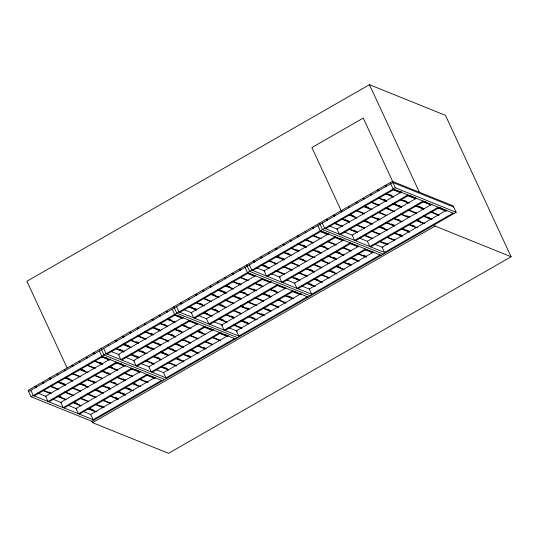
<?xml version="1.0" encoding="UTF-8"?>
<svg xmlns="http://www.w3.org/2000/svg" width="538" height="538" viewBox="0 0 538 538"><rect width="100%" height="100%" fill="white"/><g stroke="black" fill="none" stroke-linecap="round" stroke-linejoin="round"><path stroke-width="0.81" d="M91.837 421.14L92.543 422.66L168.555 453.319L511.1 256.747L445.457 115.34L369.445 84.681L26.9 281.253L67.129 367.925M36.51 387.051L34.97 386.425L28.117 390.359L31.096 396.782L91.911 421.308L456.15 212.281L453.171 205.859L392.357 181.333L385.504 185.267L386.055 186.444M51.191 378.624L49.651 377.999L42.798 381.933L43.349 383.11M58.521 374.414L56.981 373.796L50.135 377.723L50.68 378.9M73.181 366.001L71.641 365.383L64.795 369.31L65.34 370.487M95.172 353.379L93.632 352.76L86.786 356.694L87.331 357.871M116.712 341.025L115.172 340.399L108.32 344.333L108.864 345.51M124.043 336.815L122.503 336.196L115.65 340.124L116.195 341.307M131.373 332.612L129.833 331.986L122.98 335.92L123.525 337.097M138.703 328.402L137.163 327.783L130.31 331.711L130.855 332.894M153.364 319.989L151.824 319.37L144.971 323.298L145.516 324.481M160.694 315.786L159.154 315.16L152.301 319.095L152.846 320.271M182.2 303.439L180.667 302.82L166.962 310.682L167.506 311.858M196.888 295.012L195.348 294.394L188.495 298.321L189.046 299.498M211.548 286.599L210.008 285.981L203.156 289.908L203.707 291.085M218.879 282.389L217.339 281.771L210.486 285.705L211.037 286.882M233.539 273.976L231.999 273.358L225.146 277.292L225.698 278.469M240.869 269.773L239.329 269.148L232.477 273.082L233.028 274.259M255.052 261.636L253.512 261.011L239.807 268.879L240.358 270.056M262.403 257.413L260.863 256.794L254.017 260.722L254.561 261.905M277.063 249L275.523 248.381L268.677 252.309L269.222 253.492M284.394 244.797L282.853 244.171L276.007 248.105L276.552 249.282M299.054 236.384L297.521 235.758L290.668 239.692L291.213 240.869M313.721 227.971L312.181 227.345L305.328 231.279L305.873 232.456M335.255 215.61L333.715 214.992L326.862 218.919L327.407 220.096M342.585 211.4L341.045 210.782L334.192 214.716L334.737 215.893M357.245 202.987L355.705 202.369L348.853 206.303L349.397 207.48M379.236 190.371L377.696 189.746L370.843 193.68L371.395 194.857M386.566 186.161L385.026 185.543L378.174 189.47L378.725 190.654M28.662 391.536L392.901 182.516L453.716 207.043M31.096 396.782L395.336 187.755L456.15 212.281M34.23 395.921L102.738 356.607M107.075 354.118L175.59 314.804M179.927 312.316L248.435 273.001M252.773 270.513L321.28 231.199M325.625 228.704L394.132 189.389M110.418 359.007L45.555 396.23L47.99 401.476L116.497 362.161M183.27 317.198L118.4 354.421L120.835 359.666L189.349 320.352M255.389 275.812L191.252 312.618L193.687 317.864L262.194 278.549M328.967 233.593L264.097 270.816L266.532 276.061L335.039 236.747M401.812 191.79L336.949 229.013L339.384 234.252L407.891 194.938M48.951 401.859L117.459 362.545M121.803 360.056L190.311 320.742M194.648 318.254L263.156 278.94M267.494 276.445L336.008 237.13M340.346 234.642L408.853 195.328M124.897 365.558L60.76 402.363L63.195 407.602L131.702 368.288M197.742 323.748L133.606 360.554L136.04 365.8L204.548 326.485M271.32 281.529L206.457 318.752L208.885 323.997L277.4 284.683M344.165 239.726L279.303 276.949L281.737 282.188L350.245 242.873M416.284 198.34L352.148 235.14L354.582 240.385L423.09 201.071M64.157 407.992L132.664 368.678M137.002 366.19L205.509 326.875M209.854 324.38L278.361 285.066M282.699 282.578L351.206 243.263M355.544 240.775L424.058 201.461M140.095 371.684L75.959 408.49L78.393 413.735L146.908 374.421M213.673 329.464L148.811 366.687L151.245 371.933L219.753 332.618M285.792 288.079L221.656 324.885L224.09 330.13L292.598 290.809M358.644 246.276L294.508 283.075L296.942 288.321L365.45 249.007M432.216 204.05L367.353 241.273L369.788 246.518L438.295 207.204M79.362 414.125L147.869 374.811M152.207 372.323L220.714 333.009M225.052 330.514L293.566 291.199M297.904 288.711L366.412 249.397M370.749 246.908L439.257 207.594M155.549 377.205L90.687 414.428L93.114 419.674L161.629 380.359M228.394 335.403L163.532 372.626L165.966 377.871L234.474 338.557M301.246 293.6L236.377 330.823L238.811 336.062L307.319 296.747M373.365 252.208L309.229 289.014L311.663 294.259L380.171 254.945M446.937 209.988L382.074 247.211L384.509 252.456L453.016 213.142M92.543 422.66L435.087 226.088L511.1 256.747M398.88 191.131L401.193 192.059M409.66 195.476L411.967 196.41M413.507 197.029L415.82 197.964M424.287 201.373L426.594 202.308M438.914 207.271L442.761 208.825M453.978 213.532L393.17 188.999L390.736 183.761M393.749 189.551L401.449 192.658M408.376 195.449L416.076 198.556M423.002 201.346L431.469 204.763M438.396 207.554L446.096 210.661M392.498 189.517L400.971 192.927M407.125 195.415L415.592 198.831M422.525 201.622L430.992 205.039M437.919 207.829L446.385 211.246L445.841 210.069M389.243 194.406L391.55 195.334M403.87 200.304L406.177 201.239M418.497 206.202L422.343 207.755M385.652 193.445L393.345 196.552M400.279 199.342L409.512 203.068M416.439 205.866L424.139 208.966M431.066 211.764L438.766 214.87M385.941 194.03L393.641 197.137M400.568 199.928L408.261 203.034M415.195 205.832L423.662 209.242M430.588 212.039L439.055 215.456M383.453 199.235L385.759 200.163M394.226 203.579L396.54 204.514M398.08 205.133L401.926 206.686M427.327 216.928L429.64 217.863M378.322 197.654L386.788 201.071M392.948 203.552L401.415 206.969M408.342 209.759L416.809 213.176M423.736 215.973L432.202 219.383M378.611 198.24L386.311 201.34M393.238 204.137L401.704 207.554M407.865 210.035L416.331 213.451M423.258 216.242L430.958 219.349M386.896 207.789L389.209 208.717M406.91 215.859L409.223 216.787M417.69 220.203L419.996 221.138M371.758 202.167L379.458 205.274M386.385 208.071L394.085 211.172M401.012 213.969L409.479 217.386M416.405 220.176L424.872 223.593M371.281 202.443L378.207 205.24M385.134 208.031L394.374 211.757M400.534 214.245L409.001 217.655M415.928 220.452L423.621 223.559M365.712 206.404L368.792 207.648M397.273 219.134L399.579 220.062M411.9 225.032L414.206 225.967M364.428 206.377L372.128 209.484M379.055 212.275L386.755 215.382M393.681 218.172L402.148 221.589M409.075 224.386L417.542 227.796M363.177 206.343L370.877 209.443M377.804 212.241L386.271 215.657M393.197 218.448L401.671 221.864M408.598 224.655L416.291 227.762M376.856 218.065L379.162 218.993M391.482 223.963L393.789 224.891M402.256 228.307L404.569 229.242M406.109 229.861L408.416 230.789M357.097 210.58L364.798 213.687M371.724 216.484L380.191 219.894M386.351 222.382L394.818 225.799M401.745 228.589L409.445 231.696M355.847 210.546L364.313 213.963M370.474 216.444L378.94 219.86M385.867 222.658L394.341 226.074M401.267 228.865L409.734 232.281L409.189 231.105M351.052 214.817L353.358 215.751M365.679 220.714L367.985 221.649M380.299 226.612L384.152 228.166M399.546 234.38L401.086 234.998M349.767 214.79L356.694 217.581M363.621 220.378L372.861 224.104M379.788 226.895L387.488 230.002M394.415 232.799L402.115 235.9M349.29 215.066L356.983 218.172M363.917 220.963L371.61 224.07M378.537 226.861L387.01 230.277M393.937 233.075L402.404 236.485M345.261 219.645L349.108 221.199M341.67 218.684L349.364 221.791M356.29 224.588L364.764 227.998M371.691 230.795L380.158 234.212M387.084 237.002L394.784 240.109M341.96 219.269L349.653 222.376M356.586 225.173L364.28 228.273M371.207 231.071L379.68 234.487M387.373 237.588L394.3 240.385M353.305 230.076L356.378 231.313M384.865 242.806L387.172 243.734M334.34 222.893L342.807 226.31M348.96 228.791L357.427 232.208M364.36 234.998L372.827 238.415M379.754 241.212L388.221 244.622M334.602 223.492L341.529 226.283M349.229 229.39L357.696 232.806M363.856 235.288L372.323 238.704M379.25 241.501L386.95 244.602M329.155 225.866L337.622 229.282M344.549 232.08L353.015 235.489M359.176 237.978L367.642 241.394M374.569 244.185L383.036 247.601M385.47 252.847L324.656 228.32L322.228 223.075M383.305 254.091L322.491 229.565L319.511 223.142M323.728 232.006L327.575 233.553M339.888 238.522L342.202 239.457M381.133 255.335L320.318 230.809L317.884 225.563M320.13 231.044L327.83 234.151M334.757 236.942L343.224 240.358M350.157 243.149L358.624 246.565M365.551 249.363L373.244 252.463M320.426 231.629L328.119 234.736M335.046 237.527L342.746 240.634M349.673 243.425L358.14 246.841M365.073 249.639L372.767 252.739M363.352 255.146L365.658 256.081M312.8 235.247L321.267 238.664M327.427 241.152L335.894 244.561M342.827 247.359L351.294 250.775M358.221 253.566L366.687 256.982M313.096 235.839L320.023 238.63M327.716 241.737L336.183 245.153M342.343 247.635L350.81 251.051M357.736 253.842L365.436 256.949M322.921 246.007L325.228 246.935M337.548 251.905L339.855 252.833M353.708 258.422L356.022 259.356M306.243 239.766L313.936 242.873M320.87 245.664L328.563 248.771M335.49 251.562L343.964 254.978M350.89 257.776L359.357 261.192M304.992 239.733L312.692 242.84M319.619 245.631L328.086 249.047M335.786 252.154L343.479 255.254M350.406 258.052L358.106 261.152M302.504 244.931L304.811 245.866M317.131 250.836L319.438 251.764M333.298 257.352L335.604 258.287M347.918 263.25L350.231 264.185M298.913 243.976L306.606 247.076M313.54 249.874L321.233 252.981M328.16 255.772L336.633 259.188M343.56 261.979L351.253 265.086M297.662 243.936L306.129 247.352M312.289 249.84L320.756 253.25M327.682 256.048L336.149 259.464M343.076 262.255L350.776 265.362M296.714 249.76L299.02 250.695M307.487 254.111L309.801 255.039M322.114 260.009L324.427 260.937M336.741 265.906L340.588 267.46M291.583 248.179L298.509 250.977M306.209 254.077L314.676 257.494M320.83 259.982L329.303 263.391M336.23 266.189L343.923 269.289M290.332 248.146L298.798 251.562M305.725 254.353L313.425 257.46M320.352 260.251L328.819 263.667M335.746 266.465L344.219 269.881M287.07 253.035L289.383 253.97M301.697 258.933L304.01 259.867M330.177 270.426L333.257 271.663M283.479 252.08L291.179 255.18M298.106 257.978L306.573 261.394M314.273 264.494L321.966 267.601M328.9 270.392L336.593 273.499M283.768 252.665L291.468 255.765M298.395 258.563L306.095 261.663M313.022 264.461L321.489 267.877M328.415 270.668L336.882 274.084M277.433 256.31L279.74 257.245M281.28 257.863L283.593 258.798M309.76 269.35L312.84 270.594M276.149 256.283L284.615 259.699M290.776 262.181L299.242 265.597M306.169 268.395L314.636 271.804M321.569 274.602L330.036 278.018M276.438 256.868L284.138 259.975M291.065 262.766L299.531 266.182M305.692 268.664L314.158 272.08M321.085 274.878L328.785 277.978M315.517 278.839L317.83 279.767M269.592 260.802L277.285 263.902M284.212 266.7L291.912 269.807M298.839 272.598L307.306 276.014M314.239 278.805L322.706 282.221M269.108 261.078L276.041 263.869M282.968 266.666L292.201 270.392M299.128 273.183L306.828 276.29M313.755 279.081L321.455 282.188M264.286 265.362L266.599 266.29M295.08 277.776L297.386 278.711M309.706 283.674L312.013 284.609M262.262 265.005L269.955 268.112M276.882 270.903L284.582 274.01M291.509 276.808L299.975 280.217M306.909 283.015L315.376 286.431M260.984 264.985L268.684 268.092M275.611 270.883L284.077 274.299M291.011 277.09L299.478 280.506M306.404 283.304L314.105 286.404M256.303 267.675L264.77 271.085M271.703 273.882L280.264 277.332M287.097 280.09L294.797 283.196M301.724 285.987L309.417 289.094M312.625 294.649L251.811 270.123L249.376 264.878M310.453 295.893L249.645 271.367L246.66 264.945M293.983 291.192L296.297 292.127M308.287 297.137L247.473 272.611L245.039 267.366M248.052 273.156L254.985 275.954M262.678 279.061L270.379 282.161M277.305 284.958L285.772 288.375M292.699 291.166L301.172 294.582M247.574 273.432L254.501 276.229M261.434 279.02L270.668 282.746M277.595 285.543L285.295 288.644M292.221 291.441L299.922 294.548M258.939 284.225L261.253 285.153M273.566 290.123L275.88 291.051M288.193 296.021L292.04 297.575M240.721 277.366L248.421 280.473M255.348 283.264L263.048 286.371M269.975 289.162L278.442 292.578M285.369 295.375L293.842 298.785M239.477 277.332L247.171 280.433M254.104 283.23L262.571 286.646M269.498 289.437L277.964 292.854M284.891 295.644L292.591 298.751M238.522 283.149L240.836 284.084M253.149 289.054L255.463 289.982M263.929 293.398L266.236 294.326M267.776 294.952L270.089 295.88M278.556 299.296L280.863 300.231M233.391 281.569L241.091 284.676M248.018 287.474L256.485 290.883M262.645 293.371L271.112 296.788M278.038 299.579L285.739 302.686M232.147 281.535L240.614 284.952M246.767 287.433L255.241 290.85M262.167 293.647L270.634 297.057M277.561 299.854L286.028 303.271L285.483 302.094M227.345 285.806L229.659 286.741M243.512 292.329L245.819 293.257M226.061 285.779L232.994 288.57M239.921 291.367L249.155 295.093M256.088 297.884L263.781 300.991M270.708 303.788L278.408 306.889M225.583 286.055L233.284 289.162M240.21 291.952L247.91 295.059M254.837 297.85L263.304 301.267M270.231 304.064L278.697 307.474M221.555 290.634L225.402 292.188M233.869 295.604L236.182 296.532M237.722 297.158L240.029 298.086M266.969 308.953L269.282 309.881M217.964 289.673L226.431 293.089M232.591 295.57L241.058 298.987M247.984 301.784L256.451 305.201M263.378 307.992L271.078 311.099M218.253 290.258L225.953 293.365M232.88 296.162L240.58 299.262M247.507 302.06L255.974 305.476M262.9 308.267L270.601 311.374M211.918 293.909L215.765 295.463M241.165 305.705L243.479 306.64M246.559 307.884L248.865 308.812M261.179 313.782L263.492 314.71M210.634 293.882L219.101 297.299M225.261 299.78L233.727 303.197M240.654 305.988L249.121 309.404M256.048 312.201L264.514 315.611M210.923 294.468L217.85 297.258M224.776 300.056L234.017 303.782M240.177 306.263L248.643 309.68M255.57 312.477L263.27 315.577M220.748 304.636L223.062 305.571M251.542 317.057L253.849 317.985M204.07 298.402L211.77 301.502M218.697 304.3L226.397 307.4M233.324 310.197L241.791 313.614M248.717 316.405L257.184 319.821M202.826 298.361L210.519 301.468M217.446 304.259L225.913 307.675M232.846 310.473L241.313 313.889M248.24 316.68L255.94 319.787M200.331 303.566L202.644 304.495M214.958 309.464L217.271 310.392M231.125 315.981L233.431 316.916M241.905 320.332L244.212 321.26M245.752 321.885L248.058 322.813M196.74 302.605L204.44 305.712M211.367 308.503L219.834 311.919M225.994 314.4L234.46 317.817M241.387 320.614L249.087 323.715M195.489 302.571L203.963 305.988M210.889 308.778L218.583 311.885M225.516 314.676L233.983 318.092M240.91 320.89L248.61 323.99M190.674 306.855L192.981 307.783M194.521 308.409L196.827 309.337M205.294 312.753L207.607 313.681M219.921 318.651L223.774 320.204M189.41 306.815L196.336 309.606M203.27 312.403L212.503 316.129M219.43 318.92L227.13 322.027M234.057 324.817L241.757 327.924M188.139 306.788L196.605 310.204M203.532 313.002L211.232 316.102M218.932 319.209L226.626 322.316M233.553 325.107L242.026 328.523M183.458 309.478L191.925 312.894M198.852 315.685L206.552 318.792M213.478 321.583L222.719 325.308M228.872 327.797L237.339 331.206M239.773 336.452L178.966 311.926L176.531 306.68M237.608 337.696L176.794 313.17L173.814 306.747M178.798 315.92L181.111 316.855M209.591 328.341L211.898 329.276M220.365 332.686L222.678 333.621M224.218 334.239L226.525 335.174M235.436 338.94L174.628 314.414L172.194 309.175M175.206 314.965L182.907 318.066M189.833 320.863L197.533 323.963M204.46 326.761L212.927 330.177M219.854 332.968L227.554 336.075M173.956 314.925L182.422 318.341M188.582 320.83L197.049 324.239M203.976 327.037L212.449 330.453M219.376 333.244L227.843 336.66L227.298 335.483M169.161 319.195L171.467 320.13M183.788 325.1L186.094 326.028M198.408 330.998L202.261 332.551M167.876 319.168L174.803 321.966M181.73 324.757L190.97 328.483M197.897 331.28L205.597 334.38M212.523 337.178L220.224 340.278M167.399 319.444L175.092 322.551M182.026 325.342L189.719 328.449M196.646 331.24L205.119 334.656M212.046 337.454L220.513 340.87M163.37 324.024L165.677 324.959M177.997 329.922L181.844 331.475M159.779 323.069L167.473 326.169M174.399 328.967L182.873 332.383M190.566 335.483L198.266 338.59M205.193 341.381L212.893 344.488M160.068 323.654L167.762 326.754M174.695 329.552L182.389 332.652M189.315 335.45L197.782 338.866M204.716 341.657L212.409 344.764M153.727 327.299L156.04 328.234M157.58 328.853L159.887 329.787M171.434 334.441L172.974 335.06M202.994 347.171L205.301 348.099M152.449 327.272L160.916 330.688M167.069 333.17L175.536 336.586M182.469 339.384L190.936 342.793M197.863 345.591L206.33 349.007M152.738 327.857L160.432 330.964M167.365 333.755L175.832 337.171M181.985 339.653L190.452 343.069M197.385 345.867L205.079 348.967M151.017 333.372L152.557 333.99M177.19 343.923L179.497 344.858M191.817 349.828L194.124 350.756M145.885 331.791L153.586 334.892M160.512 337.689L168.206 340.796M175.139 343.587L183.606 347.003M190.533 349.794L198.999 353.21M144.635 331.758L152.335 334.858M159.261 337.656L168.502 341.381M175.428 344.172L183.122 347.279M190.055 350.07L197.749 353.177M156.773 342.854L159.08 343.789M171.4 348.752L173.707 349.687M187.56 355.275L189.874 356.203M138.555 335.994L146.255 339.101M153.182 341.892L160.875 344.999M167.809 347.797L176.276 351.206M183.202 354.004L190.903 357.111M137.304 335.961L145.004 339.068M151.931 341.859L160.398 345.275M167.325 348.073L175.791 351.482M182.725 354.28L190.418 357.387M136.356 341.785L138.663 342.713M147.13 346.129L149.443 347.064M150.983 347.683L153.29 348.617M161.756 352.027L164.07 352.962M165.61 353.58L167.917 354.515M176.383 357.925L180.23 359.478M131.225 340.204L138.152 342.995M145.852 346.102L154.319 349.518M160.479 352L168.945 355.416M175.872 358.207L183.572 361.314M129.974 340.171L138.441 343.58M145.368 346.378L153.068 349.485M159.994 352.276L168.461 355.692M175.395 358.483L183.861 361.899L183.31 360.722M125.179 344.441L129.026 345.988M141.339 350.958L143.653 351.892M155.966 356.855L159.82 358.409M123.121 344.098L130.821 347.205M137.748 349.996L146.988 353.722M153.915 356.519L161.615 359.619M168.542 362.417L176.235 365.524M123.417 344.683L131.111 347.79M138.037 350.581L145.737 353.688M153.438 356.795L161.131 359.895M168.064 362.693L176.531 366.109M119.362 349.276L123.209 350.83M131.682 354.246L133.989 355.181M135.529 355.8L139.376 357.353M164.783 367.595L167.089 368.53M115.791 348.308L124.258 351.724M130.418 354.206L138.885 357.622M145.818 360.413L154.285 363.829M161.212 366.627L168.905 369.727M116.06 348.906L123.76 352.007M130.687 354.804L138.387 357.911M145.314 360.702L153.781 364.118M161.481 367.225L168.407 370.016M111.379 351.59L119.369 354.811M126.006 357.488L134.473 360.904M140.633 363.392L149.1 366.802M156.027 369.599L163.727 372.706M166.928 378.254L106.114 353.728L103.679 348.49M164.756 379.505L103.948 354.972L100.962 348.55M105.179 357.42L107.492 358.348M119.806 363.318L122.119 364.246M134.433 369.216L138.279 370.769M162.59 380.749L101.776 356.223L99.342 350.978M101.588 356.459L109.288 359.559M116.215 362.356L125.455 366.082M132.382 368.873L140.075 371.98M147.008 374.778L154.702 377.878M101.877 357.044L109.577 360.151M116.504 362.942L124.204 366.048M131.131 368.839L139.598 372.256M146.524 375.053L154.991 378.463M99.389 362.242L101.702 363.177M110.169 366.593L112.476 367.521M94.258 360.662L102.724 364.078M108.884 366.56L117.351 369.976M124.278 372.773L132.745 376.19M139.678 378.981L148.145 382.397M94.547 361.247L102.247 364.354M109.174 367.151L117.64 370.561M123.801 373.049L132.267 376.465M139.194 379.256L146.894 382.363M102.839 370.796L105.145 371.731M107.459 372.659L108.992 373.285M122.852 378.873L125.159 379.801M133.626 383.217L135.939 384.145M87.701 365.181L95.394 368.288M102.321 371.079L110.021 374.186M116.948 376.977L125.415 380.393M132.348 383.19L140.815 386.6M87.217 365.457L94.15 368.248M101.077 371.045L110.31 374.771M116.47 377.252L124.937 380.669M131.864 383.466L139.564 386.566M81.648 369.418L84.728 370.655M113.209 382.148L115.522 383.076M127.836 388.046L130.149 388.974M80.37 369.391L88.064 372.491M94.991 375.289L102.691 378.389M109.617 381.186L118.084 384.603M125.018 387.394L133.485 390.81M79.12 369.35L86.813 372.457M93.746 375.248L102.213 378.665M109.14 381.462L117.607 384.878M124.534 387.669L132.234 390.776M92.792 381.072L95.105 382.007M107.418 386.97L109.732 387.905M118.199 391.321L120.505 392.249M122.045 392.875L124.359 393.803M73.04 373.594L80.734 376.701M87.66 379.492L96.134 382.908M102.287 385.39L110.754 388.806M117.688 391.603L125.381 394.704M71.789 373.56L80.256 376.977M86.416 379.458L94.883 382.874M101.81 385.665L110.277 389.082M117.203 391.879L125.67 395.289L125.125 394.112M66.988 377.831L69.301 378.759M81.615 383.728L85.461 385.282M96.241 389.626L100.088 391.18M115.488 397.387L117.022 398.012M65.71 377.804L72.637 380.595M79.563 383.392L88.797 387.118M95.73 389.909L103.424 393.016M110.351 395.807L118.051 398.914M65.226 378.079L72.926 381.18M79.853 383.977L87.553 387.078M94.48 389.875L102.946 393.291M109.873 396.082L118.34 399.499M61.197 382.659L65.051 384.206M57.606 381.698L65.306 384.805M72.233 387.595L80.7 391.012M87.627 393.803L96.094 397.219M103.02 400.016L110.72 403.117M57.896 382.283L65.596 385.39M72.522 388.18L80.223 391.287M87.149 394.078L95.616 397.495M103.316 400.602L110.243 403.392M100.828 405.8L103.135 406.735M50.276 385.901L58.743 389.317M64.903 391.805L73.37 395.215M80.297 398.012L88.763 401.429M95.69 404.22L104.164 407.636M50.565 386.492L57.492 389.283M65.192 392.39L73.659 395.807M79.819 398.288L88.286 401.704M95.213 404.495L102.913 407.602M48.823 392.014L50.364 392.632M59.604 396.358L61.144 396.983M74.997 402.572L77.304 403.5M89.624 408.47L93.471 410.023M43.712 390.42L51.413 393.527M58.339 396.318L66.04 399.425M72.966 402.216L81.433 405.632M88.36 408.429L96.833 411.846M42.441 390.4L50.142 393.507M57.068 396.298L65.535 399.714M73.235 402.821L80.935 405.921M87.862 408.719L95.556 411.819M37.761 393.083L46.228 396.499M53.154 399.297L61.722 402.747M68.555 405.504L77.021 408.92M83.182 411.402L90.875 414.509M94.083 420.064L33.269 395.538L30.834 390.292M369.445 84.681L419.559 192.638M434.381 224.568L435.087 226.088M393.15 182.469L363.258 118.078L311.879 147.56L341.415 211.199M392.357 181.333L395.336 187.755M385.026 185.543L385.571 186.72M377.696 189.746L378.241 190.929M370.911 195.133L370.366 193.956L363.513 197.89L364.065 199.067M363.58 199.342L363.036 198.159L356.183 202.093L356.728 203.27M355.705 202.369L356.25 203.546M348.92 207.755L348.375 206.579L341.522 210.506L342.067 211.683M341.045 210.782L341.59 211.959M333.715 214.992L334.259 216.168M326.909 220.385L326.358 219.208L312.659 227.07L313.203 228.246M312.181 227.345L312.726 228.522M305.396 232.732L304.851 231.555L297.998 235.483L298.543 236.666M297.521 235.758L298.065 236.935M290.735 241.145L290.184 239.968L283.338 243.896L283.882 245.079M282.853 244.171L283.405 245.355M275.523 248.381L276.075 249.558M268.744 253.768L268.193 252.584L261.347 256.518L261.892 257.695M260.863 256.794L261.414 257.971M253.512 261.011L254.057 262.194M239.329 269.148L239.881 270.332M231.999 273.358L232.544 274.535M225.214 278.745L224.669 277.568L217.816 281.495L218.367 282.672M217.339 281.771L217.883 282.948M210.008 285.981L210.553 287.157M203.223 291.361L202.678 290.184L195.825 294.118L196.377 295.295M195.348 294.394L195.893 295.57M188.562 299.774L188.018 298.597L181.165 302.531L181.716 303.708M180.667 302.82L181.212 303.997M167.029 312.134L166.484 310.957L159.631 314.885L160.176 316.068M159.154 315.16L159.699 316.337M151.824 319.37L152.368 320.547M145.038 324.757L144.493 323.573L137.641 327.507L138.185 328.684M137.163 327.783L137.708 328.96M129.833 331.986L130.378 333.17M122.503 336.196L123.047 337.373M115.172 340.399L115.717 341.583M108.36 345.8L107.815 344.623L94.116 352.484L94.661 353.661M93.632 352.76L94.184 353.937M86.853 358.147L86.302 356.97L79.456 360.897L80.001 362.074M79.523 362.35L78.972 361.173L72.126 365.107L72.67 366.284M71.641 365.383L72.193 366.56M64.863 370.763L64.311 369.586L57.465 373.52L58.01 374.697M56.981 373.796L57.532 374.973M49.651 377.999L50.202 379.176M42.872 383.386L42.32 382.209L35.468 386.136L36.019 387.32M34.97 386.425L35.515 387.602"/></g></svg>
